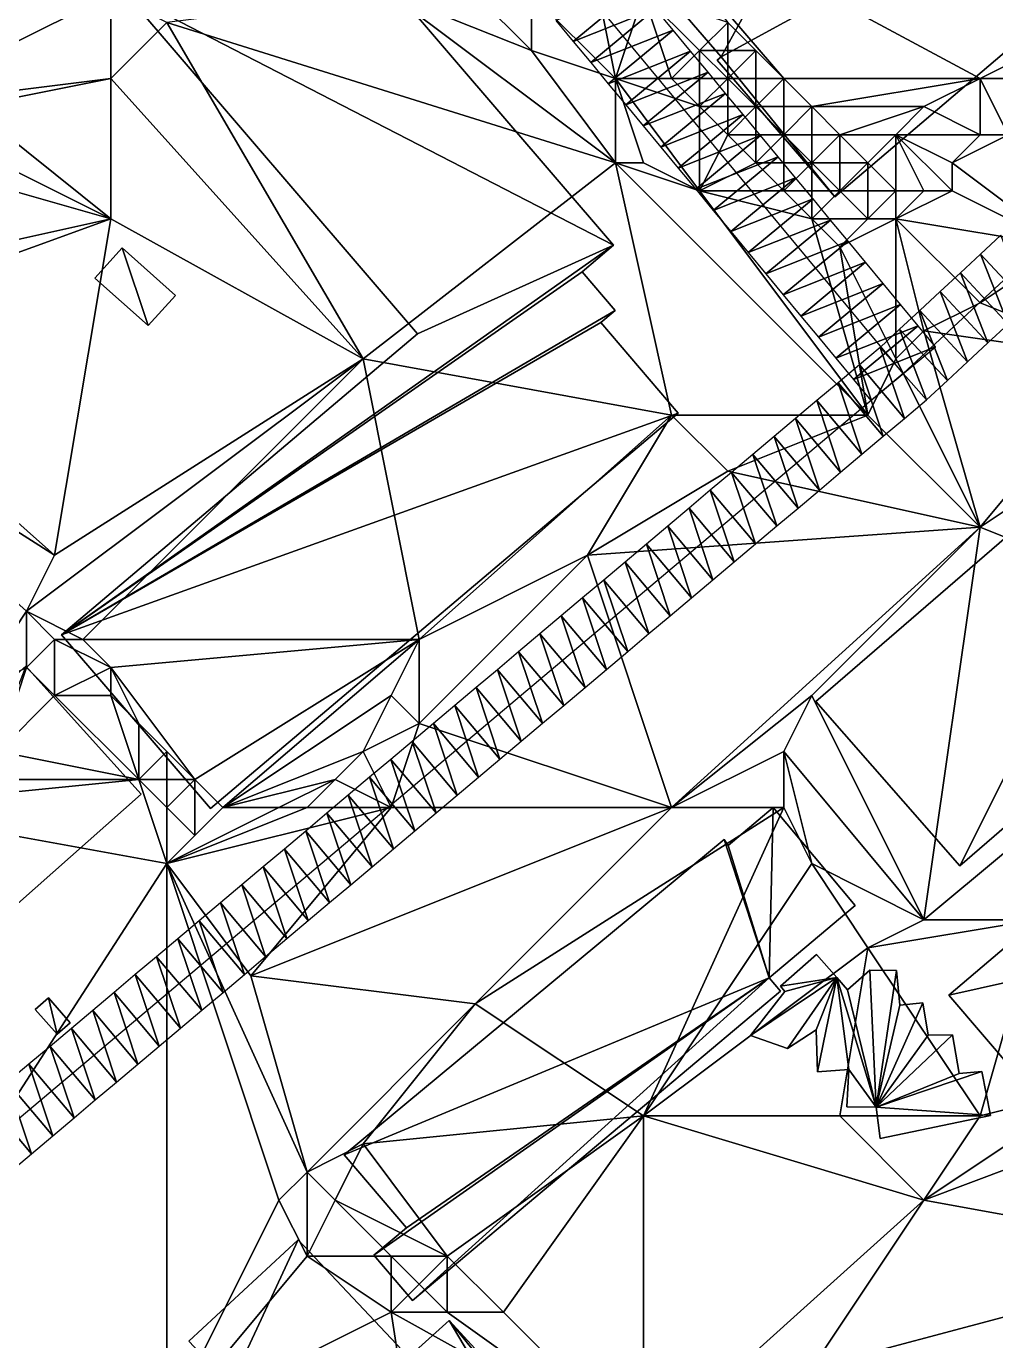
# Model space of a CAD drawing. Header units: metres. Extents: x -1103 to 901, y -902 to 905.
# Drawn here: x -444 to -374.9, y 412 to 505.7 of the extents above; entities that cross this region are included whole.
import ezdxf

# ---------------------------------------------------------------- set-up
doc = ezdxf.new("R2010")
doc.units = ezdxf.units.M
for name, color, linetype in [('OSM_BUILDING_FOOTPRINTS', 7, 'CONTINUOUS'), ('OSM_BUILDING_ROOFS', 1, 'CONTINUOUS'), ('OSM_BUILDING_WALLS', 8, 'CONTINUOUS'), ('OSM_ROAD_AXES', 2, 'CONTINUOUS'), ('OSM_ROAD_SURFACE', 9, 'CONTINUOUS'), ('OSM_TERRAIN', 3, 'CONTINUOUS')]:
    doc.layers.add(name, color=color, linetype=linetype)

msp = doc.modelspace()

# ---------------------------------------------------------------- linework, layer by layer
at = {"layer": 'OSM_BUILDING_FOOTPRINTS'}
for points in [[(-394.456, 503.559, 10.373), (-409.754, 521.275, 10.373), (-362.931, 561.154, 10.373), (-339.242, 533.695, 10.373), (-386.353, 493.572, 10.373), (-394.754, 503.315, 10.373), (-394.456, 503.559, 10.373)], [(-430.878, 449.944, 7.853), (-441.5, 462.33, 7.853), (-416.121, 483.796, 7.853), (-436.925, 508.081, 7.853), (-425.683, 517.581, 7.853), (-402.138, 490.111, 7.853), (-404.382, 488.209, 7.853), (-402.027, 485.466, 7.853), (-403.055, 484.592, 7.853), (-397.54, 478.145, 7.853), (-430.878, 449.944, 7.853)], [(-439.124, 487.755, 8.757), (-437.19, 489.923, 8.757), (-433.376, 486.539, 8.757), (-435.322, 484.382, 8.757), (-439.124, 487.755, 8.757)], [(-387.724, 457.575, 10.191), (-359.304, 482.116, 10.191), (-356.187, 478.555, 10.191), (-352.44, 481.784, 10.191), (-339.584, 467.098, 10.191), (-340.259, 466.523, 10.191), (-338.357, 464.344, 10.191), (-348.46, 455.618, 10.191), (-356.077, 464.311, 10.191), (-377.455, 445.842, 10.191), (-387.724, 457.575, 10.191)], [(-462.447, 444.857, 10.336), (-451.825, 454.268, 10.336), (-451.294, 453.671, 10.336), (-444.043, 460.096, 10.336), (-435.83, 450.962, 10.336), (-453.704, 435.114, 10.336), (-462.447, 444.857, 10.336)], [(-390.244, 436.895, 10.664), (-416.474, 414.832, 10.664), (-419.238, 418.072, 10.664), (-416.916, 420.019, 10.664), (-421.349, 425.228, 10.664), (-394.256, 447.711, 10.664), (-393.958, 447.291, 10.664), (-390.763, 450.011, 10.664), (-384.905, 443.011, 10.664), (-391.051, 437.846, 10.664), (-390.244, 436.895, 10.664)], [(-372.204, 441.717, 10.864), (-369.507, 438.565, 10.864), (-367.882, 439.937, 10.864), (-365.328, 436.951, 10.864), (-367.031, 435.513, 10.864), (-364.93, 433.047, 10.864), (-370.877, 428.026, 10.864), (-378.228, 436.619, 10.864), (-372.204, 441.717, 10.864)], [(-387.657, 439.516, 10.648), (-386.209, 437.879, 10.648), (-385.457, 437.006, 10.648), (-383.866, 438.399, 10.648), (-381.964, 438.366, 10.648), (-381.721, 435.911, 10.648), (-380.074, 436.066, 10.648), (-379.709, 433.754, 10.648), (-377.974, 433.777, 10.648), (-377.488, 431.034, 10.648), (-375.885, 431.167, 10.648), (-375.255, 428.026, 10.648), (-383.136, 426.4, 10.648), (-383.401, 428.623, 10.648), (-385.491, 428.656, 10.648), (-385.358, 431.31, 10.648), (-387.602, 431.144, 10.648), (-387.701, 434.153, 10.648), (-389.724, 432.814, 10.648), (-392.366, 433.732, 10.648), (-389.934, 436.873, 10.648), (-390.244, 437.26, 10.648), (-387.657, 439.516, 10.648)], [(-443.379, 435.601, 11.967), (-442.429, 436.419, 11.967), (-440.881, 434.65, 11.967), (-441.821, 433.831, 11.967), (-443.379, 435.601, 11.967)], [(-429.451, 408.772, 12.036), (-432.425, 411.924, 12.036), (-424.621, 419.167, 12.036), (-403.972, 397.226, 12.036), (-413.545, 388.324, 12.036), (-431.231, 407.113, 12.036), (-429.451, 408.772, 12.036)], [(-416.496, 411.028, 12.003), (-413.854, 413.417, 12.003), (-403.121, 401.683, 12.003), (-403.851, 401.031, 12.003), (-403.165, 400.279, 12.003), (-405.078, 398.542, 12.003), (-416.496, 411.028, 12.003)]]:
    msp.add_polyline3d(points, close=True, dxfattribs=at)
at = {"layer": 'OSM_BUILDING_ROOFS'}
for points in [[(-394.456, 503.559, 31.573), (-362.931, 561.154, 31.573), (-409.754, 521.275, 31.573)], [(-394.456, 503.559, 31.573), (-339.242, 533.695, 31.573), (-362.931, 561.154, 31.573)], [(-476.431, 492.156, 11.78), (-434.371, 517.625, 11.78), (-475.381, 560.667, 11.78)], [(-394.456, 503.559, 31.573), (-386.353, 493.572, 31.573), (-339.242, 533.695, 31.573)], [(-476.431, 492.156, 11.78), (-453.041, 500.075, 11.78), (-434.371, 517.625, 11.78)], [(-402.138, 490.111, 29.053), (-425.683, 517.581, 29.053), (-436.925, 508.081, 29.053)], [(-402.138, 490.111, 29.053), (-436.925, 508.081, 29.053), (-416.121, 483.796, 29.053)], [(-394.456, 503.559, 31.573), (-394.754, 503.315, 31.573), (-386.353, 493.572, 31.573)], [(-441.5, 462.33, 29.053), (-404.382, 488.209, 29.053), (-402.138, 490.111, 29.053)], [(-402.138, 490.111, 29.053), (-416.121, 483.796, 29.053), (-441.5, 462.33, 29.053)], [(-437.19, 489.923, 18.757), (-439.124, 487.755, 18.757), (-435.322, 484.382, 18.757)], [(-437.19, 489.923, 18.757), (-435.322, 484.382, 18.757), (-433.376, 486.539, 18.757)], [(-441.5, 462.33, 29.053), (-402.027, 485.466, 29.053), (-404.382, 488.209, 29.053)], [(-441.5, 462.33, 29.053), (-403.055, 484.592, 29.053), (-402.027, 485.466, 29.053)], [(-441.5, 462.33, 29.053), (-397.54, 478.145, 29.053), (-403.055, 484.592, 29.053)], [(-359.304, 482.116, 31.391), (-387.724, 457.575, 31.391), (-377.455, 445.842, 31.391)], [(-359.304, 482.116, 31.391), (-377.455, 445.842, 31.391), (-356.077, 464.311, 31.391)], [(-441.5, 462.33, 29.053), (-430.878, 449.944, 29.053), (-397.54, 478.145, 29.053)], [(-453.704, 435.114, 25.136), (-435.83, 450.962, 25.136), (-444.043, 460.096, 25.136)], [(-391.051, 437.846, 19.064), (-390.763, 450.011, 19.064), (-393.958, 447.291, 19.064)], [(-391.051, 437.846, 19.064), (-384.905, 443.011, 19.064), (-390.763, 450.011, 19.064)], [(-391.051, 437.846, 19.064), (-394.256, 447.711, 19.064), (-421.349, 425.228, 19.064)], [(-391.051, 437.846, 19.064), (-393.958, 447.291, 19.064), (-394.256, 447.711, 19.064)], [(-369.507, 438.565, 19.264), (-372.204, 441.717, 19.264), (-378.228, 436.619, 19.264)], [(-386.209, 437.879, 19.048), (-387.657, 439.516, 19.048), (-390.244, 437.26, 19.048)], [(-383.401, 428.623, 19.048), (-383.866, 438.399, 19.048), (-385.457, 437.006, 19.048)], [(-383.401, 428.623, 19.048), (-381.964, 438.366, 19.048), (-383.866, 438.399, 19.048)], [(-383.401, 428.623, 19.048), (-381.721, 435.911, 19.048), (-381.964, 438.366, 19.048)], [(-369.507, 438.565, 19.264), (-378.228, 436.619, 19.264), (-370.877, 428.026, 19.264)], [(-391.051, 437.846, 19.064), (-421.349, 425.228, 19.064), (-416.916, 420.019, 19.064)], [(-391.051, 437.846, 19.064), (-416.916, 420.019, 19.064), (-419.238, 418.072, 19.064)], [(-391.051, 437.846, 19.064), (-419.238, 418.072, 19.064), (-416.474, 414.832, 19.064)], [(-416.474, 414.832, 19.064), (-390.244, 436.895, 19.064), (-391.051, 437.846, 19.064)], [(-386.209, 437.879, 19.048), (-389.934, 436.873, 19.048), (-392.366, 433.732, 19.048)], [(-386.209, 437.879, 19.048), (-392.366, 433.732, 19.048), (-389.724, 432.814, 19.048)], [(-386.209, 437.879, 19.048), (-390.244, 437.26, 19.048), (-389.934, 436.873, 19.048)], [(-386.209, 437.879, 19.048), (-389.724, 432.814, 19.048), (-387.701, 434.153, 19.048)], [(-386.209, 437.879, 19.048), (-387.701, 434.153, 19.048), (-387.602, 431.144, 19.048)], [(-386.209, 437.879, 19.048), (-387.602, 431.144, 19.048), (-385.358, 431.31, 19.048)], [(-383.401, 428.623, 19.048), (-385.457, 437.006, 19.048), (-386.209, 437.879, 19.048)], [(-383.401, 428.623, 19.048), (-386.209, 437.879, 19.048), (-385.358, 431.31, 19.048)], [(-442.429, 436.419, 21.967), (-443.379, 435.601, 21.967), (-441.821, 433.831, 21.967)], [(-442.429, 436.419, 21.967), (-441.821, 433.831, 21.967), (-440.881, 434.65, 21.967)], [(-383.401, 428.623, 19.048), (-379.709, 433.754, 19.048), (-380.074, 436.066, 19.048)], [(-383.401, 428.623, 19.048), (-380.074, 436.066, 19.048), (-381.721, 435.911, 19.048)], [(-383.401, 428.623, 19.048), (-377.488, 431.034, 19.048), (-377.974, 433.777, 19.048)], [(-383.401, 428.623, 19.048), (-377.974, 433.777, 19.048), (-379.709, 433.754, 19.048)], [(-385.358, 431.31, 19.048), (-385.491, 428.656, 19.048), (-383.401, 428.623, 19.048)], [(-383.401, 428.623, 19.048), (-375.255, 428.026, 19.048), (-375.885, 431.167, 19.048)], [(-383.401, 428.623, 19.048), (-375.885, 431.167, 19.048), (-377.488, 431.034, 19.048)], [(-383.401, 428.623, 19.048), (-383.136, 426.4, 19.048), (-375.255, 428.026, 19.048)], [(-429.451, 408.772, 20.436), (-424.621, 419.167, 20.436), (-432.425, 411.924, 20.436)], [(-429.451, 408.772, 20.436), (-403.972, 397.226, 20.436), (-424.621, 419.167, 20.436)], [(-413.854, 413.417, 20.403), (-416.496, 411.028, 20.403), (-405.078, 398.542, 20.403)], [(-403.851, 401.031, 20.403), (-403.121, 401.683, 20.403), (-413.854, 413.417, 20.403)], [(-403.851, 401.031, 20.403), (-413.854, 413.417, 20.403), (-405.078, 398.542, 20.403)]]:
    msp.add_3dface(points, dxfattribs=at)
at = {"layer": 'OSM_BUILDING_WALLS'}
for points in [[(-386.353, 493.572, 10.373), (-339.242, 533.695, 10.373), (-339.242, 533.695, 31.573)], [(-386.353, 493.572, 10.373), (-339.242, 533.695, 31.573), (-386.353, 493.572, 31.573)], [(-409.754, 521.275, 10.373), (-394.456, 503.559, 10.373), (-394.456, 503.559, 31.573)], [(-409.754, 521.275, 10.373), (-394.456, 503.559, 31.573), (-409.754, 521.275, 31.573)], [(-453.041, 500.075, 6.58), (-434.371, 517.625, 6.58), (-434.371, 517.625, 11.78)], [(-453.041, 500.075, 6.58), (-434.371, 517.625, 11.78), (-453.041, 500.075, 11.78)], [(-402.138, 490.111, 7.853), (-425.683, 517.581, 7.853), (-425.683, 517.581, 29.053)], [(-402.138, 490.111, 7.853), (-425.683, 517.581, 29.053), (-402.138, 490.111, 29.053)], [(-436.925, 508.081, 7.853), (-416.121, 483.796, 7.853), (-416.121, 483.796, 29.053)], [(-436.925, 508.081, 7.853), (-416.121, 483.796, 29.053), (-436.925, 508.081, 29.053)], [(-394.456, 503.559, 10.373), (-394.754, 503.315, 10.373), (-394.754, 503.315, 31.573)], [(-394.456, 503.559, 10.373), (-394.754, 503.315, 31.573), (-394.456, 503.559, 31.573)], [(-394.754, 503.315, 10.373), (-386.353, 493.572, 10.373), (-386.353, 493.572, 31.573)], [(-394.754, 503.315, 10.373), (-386.353, 493.572, 31.573), (-394.754, 503.315, 31.573)], [(-437.19, 489.923, 8.757), (-439.124, 487.755, 8.757), (-439.124, 487.755, 18.757)], [(-437.19, 489.923, 8.757), (-439.124, 487.755, 18.757), (-437.19, 489.923, 18.757)], [(-433.376, 486.539, 8.757), (-437.19, 489.923, 8.757), (-437.19, 489.923, 18.757)], [(-433.376, 486.539, 8.757), (-437.19, 489.923, 18.757), (-433.376, 486.539, 18.757)], [(-404.382, 488.209, 7.853), (-402.138, 490.111, 7.853), (-402.138, 490.111, 29.053)], [(-404.382, 488.209, 7.853), (-402.138, 490.111, 29.053), (-404.382, 488.209, 29.053)], [(-439.124, 487.755, 8.757), (-435.322, 484.382, 8.757), (-435.322, 484.382, 18.757)], [(-439.124, 487.755, 8.757), (-435.322, 484.382, 18.757), (-439.124, 487.755, 18.757)], [(-402.027, 485.466, 7.853), (-404.382, 488.209, 7.853), (-404.382, 488.209, 29.053)], [(-402.027, 485.466, 7.853), (-404.382, 488.209, 29.053), (-402.027, 485.466, 29.053)], [(-435.322, 484.382, 8.757), (-433.376, 486.539, 8.757), (-433.376, 486.539, 18.757)], [(-435.322, 484.382, 8.757), (-433.376, 486.539, 18.757), (-435.322, 484.382, 18.757)], [(-403.055, 484.592, 7.853), (-402.027, 485.466, 7.853), (-402.027, 485.466, 29.053)], [(-403.055, 484.592, 7.853), (-402.027, 485.466, 29.053), (-403.055, 484.592, 29.053)], [(-397.54, 478.145, 7.853), (-403.055, 484.592, 7.853), (-403.055, 484.592, 29.053)], [(-397.54, 478.145, 7.853), (-403.055, 484.592, 29.053), (-397.54, 478.145, 29.053)], [(-416.121, 483.796, 7.853), (-441.5, 462.33, 7.853), (-441.5, 462.33, 29.053)], [(-416.121, 483.796, 7.853), (-441.5, 462.33, 29.053), (-416.121, 483.796, 29.053)], [(-359.304, 482.116, 10.191), (-387.724, 457.575, 10.191), (-387.724, 457.575, 31.391)], [(-359.304, 482.116, 10.191), (-387.724, 457.575, 31.391), (-359.304, 482.116, 31.391)], [(-430.878, 449.944, 7.853), (-397.54, 478.145, 7.853), (-397.54, 478.145, 29.053)], [(-430.878, 449.944, 7.853), (-397.54, 478.145, 29.053), (-430.878, 449.944, 29.053)], [(-377.455, 445.842, 10.191), (-356.077, 464.311, 10.191), (-356.077, 464.311, 31.391)], [(-377.455, 445.842, 10.191), (-356.077, 464.311, 31.391), (-377.455, 445.842, 31.391)], [(-441.5, 462.33, 7.853), (-430.878, 449.944, 7.853), (-430.878, 449.944, 29.053)], [(-441.5, 462.33, 7.853), (-430.878, 449.944, 29.053), (-441.5, 462.33, 29.053)], [(-435.83, 450.962, 10.336), (-444.043, 460.096, 10.336), (-444.043, 460.096, 25.136)], [(-435.83, 450.962, 10.336), (-444.043, 460.096, 25.136), (-435.83, 450.962, 25.136)], [(-387.724, 457.575, 10.191), (-377.455, 445.842, 10.191), (-377.455, 445.842, 31.391)], [(-387.724, 457.575, 10.191), (-377.455, 445.842, 31.391), (-387.724, 457.575, 31.391)], [(-453.704, 435.114, 10.336), (-435.83, 450.962, 10.336), (-435.83, 450.962, 25.136)], [(-453.704, 435.114, 10.336), (-435.83, 450.962, 25.136), (-453.704, 435.114, 25.136)], [(-390.763, 450.011, 10.664), (-393.958, 447.291, 10.664), (-393.958, 447.291, 19.064)], [(-390.763, 450.011, 10.664), (-393.958, 447.291, 19.064), (-390.763, 450.011, 19.064)], [(-384.905, 443.011, 10.664), (-390.763, 450.011, 10.664), (-390.763, 450.011, 19.064)], [(-384.905, 443.011, 10.664), (-390.763, 450.011, 19.064), (-384.905, 443.011, 19.064)], [(-394.256, 447.711, 10.664), (-421.349, 425.228, 10.664), (-421.349, 425.228, 19.064)], [(-394.256, 447.711, 10.664), (-421.349, 425.228, 19.064), (-394.256, 447.711, 19.064)], [(-393.958, 447.291, 10.664), (-394.256, 447.711, 10.664), (-394.256, 447.711, 19.064)], [(-393.958, 447.291, 10.664), (-394.256, 447.711, 19.064), (-393.958, 447.291, 19.064)], [(-391.051, 437.846, 10.664), (-384.905, 443.011, 10.664), (-384.905, 443.011, 19.064)], [(-391.051, 437.846, 10.664), (-384.905, 443.011, 19.064), (-391.051, 437.846, 19.064)], [(-372.204, 441.717, 10.864), (-378.228, 436.619, 10.864), (-378.228, 436.619, 19.264)], [(-372.204, 441.717, 10.864), (-378.228, 436.619, 19.264), (-372.204, 441.717, 19.264)], [(-387.657, 439.516, 10.648), (-390.244, 437.26, 10.648), (-390.244, 437.26, 19.048)], [(-387.657, 439.516, 10.648), (-390.244, 437.26, 19.048), (-387.657, 439.516, 19.048)], [(-386.209, 437.879, 10.648), (-387.657, 439.516, 10.648), (-387.657, 439.516, 19.048)], [(-386.209, 437.879, 10.648), (-387.657, 439.516, 19.048), (-386.209, 437.879, 19.048)], [(-383.866, 438.399, 10.648), (-385.457, 437.006, 10.648), (-385.457, 437.006, 19.048)], [(-383.866, 438.399, 10.648), (-385.457, 437.006, 19.048), (-383.866, 438.399, 19.048)], [(-381.964, 438.366, 10.648), (-383.866, 438.399, 10.648), (-383.866, 438.399, 19.048)], [(-381.964, 438.366, 10.648), (-383.866, 438.399, 19.048), (-381.964, 438.366, 19.048)], [(-381.721, 435.911, 10.648), (-381.964, 438.366, 10.648), (-381.964, 438.366, 19.048)], [(-381.721, 435.911, 10.648), (-381.964, 438.366, 19.048), (-381.721, 435.911, 19.048)], [(-390.244, 436.895, 10.664), (-391.051, 437.846, 10.664), (-391.051, 437.846, 19.064)], [(-390.244, 436.895, 10.664), (-391.051, 437.846, 19.064), (-390.244, 436.895, 19.064)], [(-390.244, 437.26, 10.648), (-389.934, 436.873, 10.648), (-389.934, 436.873, 19.048)], [(-390.244, 437.26, 10.648), (-389.934, 436.873, 19.048), (-390.244, 437.26, 19.048)], [(-385.457, 437.006, 10.648), (-386.209, 437.879, 10.648), (-386.209, 437.879, 19.048)], [(-385.457, 437.006, 10.648), (-386.209, 437.879, 19.048), (-385.457, 437.006, 19.048)], [(-442.429, 436.419, 11.967), (-443.379, 435.601, 11.967), (-443.379, 435.601, 21.967)], [(-442.429, 436.419, 11.967), (-443.379, 435.601, 21.967), (-442.429, 436.419, 21.967)], [(-440.881, 434.65, 11.967), (-442.429, 436.419, 11.967), (-442.429, 436.419, 21.967)], [(-440.881, 434.65, 11.967), (-442.429, 436.419, 21.967), (-440.881, 434.65, 21.967)], [(-416.474, 414.832, 10.664), (-390.244, 436.895, 10.664), (-390.244, 436.895, 19.064)], [(-416.474, 414.832, 10.664), (-390.244, 436.895, 19.064), (-416.474, 414.832, 19.064)], [(-389.934, 436.873, 10.648), (-392.366, 433.732, 10.648), (-392.366, 433.732, 19.048)], [(-389.934, 436.873, 10.648), (-392.366, 433.732, 19.048), (-389.934, 436.873, 19.048)], [(-380.074, 436.066, 10.648), (-381.721, 435.911, 10.648), (-381.721, 435.911, 19.048)], [(-380.074, 436.066, 10.648), (-381.721, 435.911, 19.048), (-380.074, 436.066, 19.048)], [(-379.709, 433.754, 10.648), (-380.074, 436.066, 10.648), (-380.074, 436.066, 19.048)], [(-379.709, 433.754, 10.648), (-380.074, 436.066, 19.048), (-379.709, 433.754, 19.048)], [(-378.228, 436.619, 10.864), (-370.877, 428.026, 10.864), (-370.877, 428.026, 19.264)], [(-378.228, 436.619, 10.864), (-370.877, 428.026, 19.264), (-378.228, 436.619, 19.264)], [(-443.379, 435.601, 11.967), (-441.821, 433.831, 11.967), (-441.821, 433.831, 21.967)], [(-443.379, 435.601, 11.967), (-441.821, 433.831, 21.967), (-443.379, 435.601, 21.967)], [(-441.821, 433.831, 11.967), (-440.881, 434.65, 11.967), (-440.881, 434.65, 21.967)], [(-441.821, 433.831, 11.967), (-440.881, 434.65, 21.967), (-441.821, 433.831, 21.967)], [(-389.724, 432.814, 10.648), (-387.701, 434.153, 10.648), (-387.701, 434.153, 19.048)], [(-389.724, 432.814, 10.648), (-387.701, 434.153, 19.048), (-389.724, 432.814, 19.048)], [(-387.701, 434.153, 10.648), (-387.602, 431.144, 10.648), (-387.602, 431.144, 19.048)], [(-387.701, 434.153, 10.648), (-387.602, 431.144, 19.048), (-387.701, 434.153, 19.048)], [(-392.366, 433.732, 10.648), (-389.724, 432.814, 10.648), (-389.724, 432.814, 19.048)], [(-392.366, 433.732, 10.648), (-389.724, 432.814, 19.048), (-392.366, 433.732, 19.048)], [(-377.974, 433.777, 10.648), (-379.709, 433.754, 10.648), (-379.709, 433.754, 19.048)], [(-377.974, 433.777, 10.648), (-379.709, 433.754, 19.048), (-377.974, 433.777, 19.048)], [(-377.488, 431.034, 10.648), (-377.974, 433.777, 10.648), (-377.974, 433.777, 19.048)], [(-377.488, 431.034, 10.648), (-377.974, 433.777, 19.048), (-377.488, 431.034, 19.048)], [(-387.602, 431.144, 10.648), (-385.358, 431.31, 10.648), (-385.358, 431.31, 19.048)], [(-387.602, 431.144, 10.648), (-385.358, 431.31, 19.048), (-387.602, 431.144, 19.048)], [(-385.358, 431.31, 10.648), (-385.491, 428.656, 10.648), (-385.491, 428.656, 19.048)], [(-385.358, 431.31, 10.648), (-385.491, 428.656, 19.048), (-385.358, 431.31, 19.048)], [(-375.885, 431.167, 10.648), (-377.488, 431.034, 10.648), (-377.488, 431.034, 19.048)], [(-375.885, 431.167, 10.648), (-377.488, 431.034, 19.048), (-375.885, 431.167, 19.048)], [(-375.255, 428.026, 10.648), (-375.885, 431.167, 10.648), (-375.885, 431.167, 19.048)], [(-375.255, 428.026, 10.648), (-375.885, 431.167, 19.048), (-375.255, 428.026, 19.048)], [(-385.491, 428.656, 10.648), (-383.401, 428.623, 10.648), (-383.401, 428.623, 19.048)], [(-385.491, 428.656, 10.648), (-383.401, 428.623, 19.048), (-385.491, 428.656, 19.048)], [(-383.401, 428.623, 10.648), (-383.136, 426.4, 10.648), (-383.136, 426.4, 19.048)], [(-383.401, 428.623, 10.648), (-383.136, 426.4, 19.048), (-383.401, 428.623, 19.048)], [(-383.136, 426.4, 10.648), (-375.255, 428.026, 10.648), (-375.255, 428.026, 19.048)], [(-383.136, 426.4, 10.648), (-375.255, 428.026, 19.048), (-383.136, 426.4, 19.048)], [(-421.349, 425.228, 10.664), (-416.916, 420.019, 10.664), (-416.916, 420.019, 19.064)], [(-421.349, 425.228, 10.664), (-416.916, 420.019, 19.064), (-421.349, 425.228, 19.064)], [(-424.621, 419.167, 12.036), (-432.425, 411.924, 12.036), (-432.425, 411.924, 20.436)], [(-424.621, 419.167, 12.036), (-432.425, 411.924, 20.436), (-424.621, 419.167, 20.436)], [(-403.972, 397.226, 12.036), (-424.621, 419.167, 12.036), (-424.621, 419.167, 20.436)], [(-403.972, 397.226, 12.036), (-424.621, 419.167, 20.436), (-403.972, 397.226, 20.436)], [(-416.916, 420.019, 10.664), (-419.238, 418.072, 10.664), (-419.238, 418.072, 19.064)], [(-416.916, 420.019, 10.664), (-419.238, 418.072, 19.064), (-416.916, 420.019, 19.064)], [(-419.238, 418.072, 10.664), (-416.474, 414.832, 10.664), (-416.474, 414.832, 19.064)], [(-419.238, 418.072, 10.664), (-416.474, 414.832, 19.064), (-419.238, 418.072, 19.064)], [(-413.854, 413.417, 12.003), (-416.496, 411.028, 12.003), (-416.496, 411.028, 20.403)], [(-413.854, 413.417, 12.003), (-416.496, 411.028, 20.403), (-413.854, 413.417, 20.403)], [(-403.121, 401.683, 12.003), (-413.854, 413.417, 12.003), (-413.854, 413.417, 20.403)], [(-403.121, 401.683, 12.003), (-413.854, 413.417, 20.403), (-403.121, 401.683, 20.403)]]:
    msp.add_3dface(points, dxfattribs=at)
at = {"layer": 'OSM_ROAD_AXES'}
for points in [[(122.704, 900, 14.924), (119.46, 899.394, 14.933), (106.482, 892.704, 14.527), (74.459, 865.687, 12.272), (60.41, 853.832, 10.881), (51.611, 846.411, 10.251), (47.432, 842.883, 10.112), (37.119, 834.18, 9.665), (-27.977, 779.25, 22.168), (-47.145, 763.081, 20.766), (-119.813, 701.759, 11.666), (-283.232, 563.809, 11.554), (-361.261, 499.721, 16.837), (-381.478, 480.954, 12.537), (-457.418, 416.977, 14.011)], [(-381.478, 480.954, 12.537), (-418.94, 526.152, 9.989), (-463.189, 579.18, 9.039), (-468.815, 586.246, 9.387), (-472.099, 590.161, 9.604), (-476.498, 595.425, 9.925), (-515.098, 641.519, 12.272)]]:
    msp.add_polyline3d(points, dxfattribs=at)
at = {"layer": 'OSM_ROAD_SURFACE'}
for points in [[(-400.397, 508.481, 11.395), (-406.265, 506.158, 11.272), (-405.016, 504.652, 11.27)], [(-399.148, 506.974, 11.492), (-400.397, 508.481, 11.395), (-405.016, 504.652, 11.27)], [(-399.148, 506.974, 11.492), (-405.016, 504.652, 11.27), (-403.768, 503.145, 11.268)], [(-397.899, 505.468, 11.768), (-399.148, 506.974, 11.492), (-403.768, 503.145, 11.268)], [(-397.899, 505.468, 11.768), (-403.768, 503.145, 11.268), (-402.519, 501.639, 11.298)], [(-396.651, 503.961, 12.043), (-397.899, 505.468, 11.768), (-402.519, 501.639, 11.298)], [(-396.651, 503.961, 12.043), (-402.519, 501.639, 11.298), (-401.27, 500.132, 11.396)], [(-395.402, 502.454, 12.108), (-396.651, 503.961, 12.043), (-401.27, 500.132, 11.396)], [(-395.402, 502.454, 12.108), (-401.27, 500.132, 11.396), (-400.022, 498.626, 11.527)], [(-394.153, 500.948, 12.325), (-395.402, 502.454, 12.108), (-400.022, 498.626, 11.527)], [(-394.153, 500.948, 12.325), (-400.022, 498.626, 11.527), (-398.773, 497.119, 11.658)], [(-392.905, 499.441, 12.769), (-394.153, 500.948, 12.325), (-398.773, 497.119, 11.658)], [(-392.905, 499.441, 12.769), (-398.773, 497.119, 11.658), (-397.524, 495.612, 11.789)], [(-391.656, 497.935, 12.311), (-392.905, 499.441, 12.769), (-397.524, 495.612, 11.789)], [(-391.656, 497.935, 12.311), (-397.524, 495.612, 11.789), (-396.275, 494.106, 11.922)], [(-390.407, 496.428, 12.501), (-391.656, 497.935, 12.311), (-396.275, 494.106, 11.922)], [(-390.407, 496.428, 12.501), (-396.275, 494.106, 11.922), (-395.027, 492.599, 12.005)], [(-389.158, 494.921, 13.138), (-390.407, 496.428, 12.501), (-395.027, 492.599, 12.005)], [(-389.158, 494.921, 13.138), (-395.027, 492.599, 12.005), (-393.778, 491.093, 12.081)], [(-387.91, 493.415, 12.56), (-389.158, 494.921, 13.138), (-393.778, 491.093, 12.081)], [(-387.91, 493.415, 12.56), (-393.778, 491.093, 12.081), (-392.529, 489.586, 12.143)], [(-386.661, 491.908, 12.701), (-387.91, 493.415, 12.56), (-392.529, 489.586, 12.143)], [(-386.661, 491.908, 12.701), (-392.529, 489.586, 12.143), (-391.28, 488.079, 12.205)], [(-385.412, 490.402, 12.581), (-386.661, 491.908, 12.701), (-391.28, 488.079, 12.205)], [(-374.515, 490.83, 14.131), (-375.959, 489.489, 13.898), (-372.557, 485.825, 13.924)], [(-385.412, 490.402, 12.581), (-391.28, 488.079, 12.205), (-390.032, 486.573, 12.267)], [(-384.163, 488.895, 12.629), (-385.412, 490.402, 12.581), (-390.032, 486.573, 12.267)], [(-375.959, 489.489, 13.898), (-377.403, 488.149, 13.666), (-374.001, 484.484, 13.609)], [(-375.959, 489.489, 13.898), (-374.001, 484.484, 13.609), (-372.557, 485.825, 13.924)], [(-384.163, 488.895, 12.629), (-390.032, 486.573, 12.267), (-388.783, 485.066, 12.33)], [(-382.915, 487.388, 12.757), (-384.163, 488.895, 12.629), (-388.783, 485.066, 12.33)], [(-377.403, 488.149, 13.666), (-378.847, 486.808, 13.404), (-375.445, 483.144, 13.265)], [(-377.403, 488.149, 13.666), (-375.445, 483.144, 13.265), (-374.001, 484.484, 13.609)], [(-382.915, 487.388, 12.757), (-388.783, 485.066, 12.33), (-387.534, 483.56, 12.392)], [(-381.666, 485.882, 12.892), (-382.915, 487.388, 12.757), (-387.534, 483.56, 12.392)], [(-378.847, 486.808, 13.404), (-380.291, 485.467, 13.131), (-376.889, 481.803, 13.106)], [(-378.847, 486.808, 13.404), (-376.889, 481.803, 13.106), (-375.445, 483.144, 13.265)], [(-381.666, 485.882, 12.892), (-387.534, 483.56, 12.392), (-386.286, 482.053, 12.454)], [(-380.417, 484.375, 13.048), (-381.666, 485.882, 12.892), (-386.286, 482.053, 12.454)], [(-380.291, 485.467, 13.131), (-381.735, 484.127, 12.78), (-378.333, 480.462, 12.948)], [(-380.291, 485.467, 13.131), (-378.333, 480.462, 12.948), (-376.889, 481.803, 13.106)], [(-380.417, 484.375, 13.048), (-386.286, 482.053, 12.454), (-385.037, 480.546, 12.516)], [(-379.169, 482.869, 13.071), (-380.417, 484.375, 13.048), (-385.037, 480.546, 12.516)], [(-381.735, 484.127, 12.78), (-383.134, 482.827, 12.559), (-379.822, 479.081, 12.656)], [(-381.735, 484.127, 12.78), (-379.822, 479.081, 12.656), (-378.333, 480.462, 12.948)], [(-379.169, 482.869, 13.071), (-385.037, 480.546, 12.516), (-383.788, 479.04, 12.575)], [(-383.134, 482.827, 12.559), (-384.608, 481.587, 12.519), (-381.386, 477.763, 12.539)], [(-383.134, 482.827, 12.559), (-381.386, 477.763, 12.539), (-379.822, 479.081, 12.656)], [(-384.608, 481.587, 12.519), (-386.127, 480.307, 12.406), (-382.905, 476.483, 12.52)], [(-384.608, 481.587, 12.519), (-382.905, 476.483, 12.52), (-381.386, 477.763, 12.539)], [(-386.127, 480.307, 12.406), (-387.645, 479.028, 12.213), (-384.424, 475.204, 12.38)], [(-386.127, 480.307, 12.406), (-384.424, 475.204, 12.38), (-382.905, 476.483, 12.52)], [(-387.645, 479.028, 12.213), (-389.164, 477.748, 12.069), (-385.943, 473.924, 12.241)], [(-387.645, 479.028, 12.213), (-385.943, 473.924, 12.241), (-384.424, 475.204, 12.38)], [(-389.164, 477.748, 12.069), (-390.683, 476.468, 12.041), (-387.462, 472.645, 12.101)], [(-389.164, 477.748, 12.069), (-387.462, 472.645, 12.101), (-385.943, 473.924, 12.241)], [(-390.683, 476.468, 12.041), (-392.202, 475.189, 12.013), (-388.98, 471.365, 12.085)], [(-390.683, 476.468, 12.041), (-388.98, 471.365, 12.085), (-387.462, 472.645, 12.101)], [(-392.202, 475.189, 12.013), (-393.721, 473.909, 11.954), (-390.499, 470.086, 12.077)], [(-392.202, 475.189, 12.013), (-390.499, 470.086, 12.077), (-388.98, 471.365, 12.085)], [(-393.721, 473.909, 11.954), (-395.239, 472.63, 11.946), (-392.018, 468.806, 12.069)], [(-393.721, 473.909, 11.954), (-392.018, 468.806, 12.069), (-390.499, 470.086, 12.077)], [(-395.239, 472.63, 11.946), (-396.758, 471.35, 11.938), (-393.537, 467.526, 12.05)], [(-395.239, 472.63, 11.946), (-393.537, 467.526, 12.05), (-392.018, 468.806, 12.069)], [(-396.758, 471.35, 11.938), (-398.277, 470.071, 11.93), (-395.055, 466.247, 12.03)], [(-396.758, 471.35, 11.938), (-395.055, 466.247, 12.03), (-393.537, 467.526, 12.05)], [(-398.277, 470.071, 11.93), (-399.796, 468.791, 11.922), (-396.574, 464.967, 12.011)], [(-398.277, 470.071, 11.93), (-396.574, 464.967, 12.011), (-395.055, 466.247, 12.03)], [(-399.796, 468.791, 11.922), (-401.315, 467.512, 11.908), (-398.093, 463.688, 11.992)], [(-399.796, 468.791, 11.922), (-398.093, 463.688, 11.992), (-396.574, 464.967, 12.011)], [(-401.315, 467.512, 11.908), (-402.833, 466.232, 11.888), (-399.612, 462.408, 11.973)], [(-401.315, 467.512, 11.908), (-399.612, 462.408, 11.973), (-398.093, 463.688, 11.992)], [(-402.833, 466.232, 11.888), (-404.352, 464.953, 11.939), (-401.131, 461.129, 11.953)], [(-402.833, 466.232, 11.888), (-401.131, 461.129, 11.953), (-399.612, 462.408, 11.973)], [(-404.352, 464.953, 11.939), (-405.871, 463.673, 12.018), (-402.649, 459.849, 12.004)], [(-404.352, 464.953, 11.939), (-402.649, 459.849, 12.004), (-401.131, 461.129, 11.953)], [(-405.871, 463.673, 12.018), (-407.39, 462.394, 12.098), (-404.168, 458.57, 12.083)], [(-405.871, 463.673, 12.018), (-404.168, 458.57, 12.083), (-402.649, 459.849, 12.004)], [(-407.39, 462.394, 12.098), (-408.908, 461.114, 12.178), (-405.687, 457.29, 12.163)], [(-407.39, 462.394, 12.098), (-405.687, 457.29, 12.163), (-404.168, 458.57, 12.083)], [(-408.908, 461.114, 12.178), (-410.427, 459.834, 12.257), (-407.206, 456.011, 12.243)], [(-408.908, 461.114, 12.178), (-407.206, 456.011, 12.243), (-405.687, 457.29, 12.163)], [(-410.427, 459.834, 12.257), (-411.946, 458.555, 12.337), (-408.724, 454.731, 12.322)], [(-410.427, 459.834, 12.257), (-408.724, 454.731, 12.322), (-407.206, 456.011, 12.243)], [(-411.946, 458.555, 12.337), (-413.465, 457.275, 12.417), (-410.243, 453.452, 12.4)], [(-411.946, 458.555, 12.337), (-410.243, 453.452, 12.4), (-408.724, 454.731, 12.322)], [(-413.465, 457.275, 12.417), (-414.984, 455.996, 12.497), (-411.762, 452.172, 12.475)], [(-413.465, 457.275, 12.417), (-411.762, 452.172, 12.475), (-410.243, 453.452, 12.4)], [(-414.984, 455.996, 12.497), (-416.502, 454.716, 12.573), (-413.281, 450.892, 12.55)], [(-414.984, 455.996, 12.497), (-413.281, 450.892, 12.55), (-411.762, 452.172, 12.475)], [(-416.502, 454.716, 12.573), (-418.021, 453.437, 12.652), (-414.8, 449.613, 12.638)], [(-416.502, 454.716, 12.573), (-414.8, 449.613, 12.638), (-413.281, 450.892, 12.55)], [(-418.021, 453.437, 12.652), (-419.54, 452.157, 12.746), (-416.318, 448.333, 12.755)], [(-418.021, 453.437, 12.652), (-416.318, 448.333, 12.755), (-414.8, 449.613, 12.638)], [(-419.54, 452.157, 12.746), (-421.059, 450.878, 12.892), (-417.837, 447.054, 12.873)], [(-419.54, 452.157, 12.746), (-417.837, 447.054, 12.873), (-416.318, 448.333, 12.755)], [(-421.059, 450.878, 12.892), (-422.577, 449.598, 13.022), (-419.356, 445.774, 12.99)], [(-421.059, 450.878, 12.892), (-419.356, 445.774, 12.99), (-417.837, 447.054, 12.873)], [(-422.577, 449.598, 13.022), (-424.096, 448.319, 13.129), (-420.875, 444.495, 13.108)], [(-422.577, 449.598, 13.022), (-420.875, 444.495, 13.108), (-419.356, 445.774, 12.99)], [(-424.096, 448.319, 13.129), (-425.615, 447.039, 13.259), (-422.394, 443.215, 13.225)], [(-424.096, 448.319, 13.129), (-422.394, 443.215, 13.225), (-420.875, 444.495, 13.108)], [(-425.615, 447.039, 13.259), (-427.134, 445.76, 13.389), (-423.912, 441.936, 13.342)], [(-425.615, 447.039, 13.259), (-423.912, 441.936, 13.342), (-422.394, 443.215, 13.225)], [(-427.134, 445.76, 13.389), (-428.653, 444.48, 13.518), (-425.431, 440.656, 13.46)], [(-427.134, 445.76, 13.389), (-425.431, 440.656, 13.46), (-423.912, 441.936, 13.342)], [(-428.653, 444.48, 13.518), (-430.171, 443.2, 13.648), (-426.95, 439.377, 13.58)], [(-428.653, 444.48, 13.518), (-426.95, 439.377, 13.58), (-425.431, 440.656, 13.46)], [(-430.171, 443.2, 13.648), (-431.69, 441.921, 13.711), (-428.469, 438.097, 13.674)], [(-430.171, 443.2, 13.648), (-428.469, 438.097, 13.674), (-426.95, 439.377, 13.58)], [(-431.69, 441.921, 13.711), (-433.209, 440.641, 13.808), (-429.987, 436.818, 13.615)], [(-431.69, 441.921, 13.711), (-429.987, 436.818, 13.615), (-428.469, 438.097, 13.674)], [(-433.209, 440.641, 13.808), (-434.728, 439.362, 13.845), (-431.506, 435.538, 13.802)], [(-433.209, 440.641, 13.808), (-431.506, 435.538, 13.802), (-429.987, 436.818, 13.615)], [(-434.728, 439.362, 13.845), (-436.247, 438.082, 13.856), (-433.025, 434.258, 13.862)], [(-434.728, 439.362, 13.845), (-433.025, 434.258, 13.862), (-431.506, 435.538, 13.802)], [(-436.247, 438.082, 13.856), (-437.765, 436.803, 13.867), (-434.544, 432.979, 13.905)], [(-436.247, 438.082, 13.856), (-434.544, 432.979, 13.905), (-433.025, 434.258, 13.862)], [(-437.765, 436.803, 13.867), (-439.284, 435.523, 13.878), (-436.063, 431.699, 13.916)], [(-437.765, 436.803, 13.867), (-436.063, 431.699, 13.916), (-434.544, 432.979, 13.905)], [(-439.284, 435.523, 13.878), (-440.803, 434.244, 13.889), (-437.581, 430.42, 13.927)], [(-439.284, 435.523, 13.878), (-437.581, 430.42, 13.927), (-436.063, 431.699, 13.916)], [(-440.803, 434.244, 13.889), (-442.322, 432.964, 13.9), (-439.1, 429.14, 13.938)], [(-440.803, 434.244, 13.889), (-439.1, 429.14, 13.938), (-437.581, 430.42, 13.927)], [(-442.322, 432.964, 13.9), (-443.84, 431.685, 13.913), (-440.619, 427.861, 13.949)], [(-442.322, 432.964, 13.9), (-440.619, 427.861, 13.949), (-439.1, 429.14, 13.938)], [(-443.84, 431.685, 13.913), (-445.359, 430.405, 13.927), (-442.138, 426.581, 13.96)], [(-443.84, 431.685, 13.913), (-442.138, 426.581, 13.96), (-440.619, 427.861, 13.949)], [(-445.359, 430.405, 13.927), (-446.878, 429.126, 13.941), (-443.657, 425.302, 13.97)], [(-445.359, 430.405, 13.927), (-443.657, 425.302, 13.97), (-442.138, 426.581, 13.96)], [(-446.878, 429.126, 13.941), (-445.175, 424.022, 13.981), (-443.657, 425.302, 13.97)]]:
    msp.add_3dface(points, dxfattribs=at)
at = {"layer": 'OSM_TERRAIN'}
for points in [[(-434, 516, 9.247), (-464, 548, 9.148), (-454, 500, 9.148)], [(-434, 514, 9.816), (-434, 516, 9.247), (-454, 500, 9.148)], [(-390, 502, 16.501), (-376, 502, 16.366), (-402, 516, 16.501)], [(-390, 502, 16.501), (-402, 516, 16.501), (-394, 506, 16.501)], [(-402, 516, 16.501), (-376, 502, 16.366), (-368, 506, 16.632)], [(-454, 500, 9.148), (-438, 508, 9.66), (-434, 514, 9.816)], [(-418, 508, 11.079), (-408, 504, 10.63), (-416, 512, 10.212)], [(-408, 504, 10.63), (-408, 508, 11.19), (-416, 512, 10.212)], [(-402, 502, 11.353), (-404, 512, 11.23), (-408, 508, 11.19)], [(-402, 502, 11.353), (-400, 508, 11.255), (-404, 512, 11.23)], [(-454, 500, 9.148), (-438, 502, 10.019), (-438, 508, 9.66)], [(-438, 502, 10.019), (-434, 506, 11.034), (-438, 508, 9.66)], [(-434, 506, 11.034), (-402, 496, 10.881), (-418, 508, 11.079)], [(-402, 496, 10.881), (-408, 504, 10.63), (-418, 508, 11.079)], [(-408, 504, 10.63), (-402, 502, 11.353), (-408, 508, 11.19)], [(-402, 502, 11.353), (-398, 502, 11.534), (-400, 508, 11.255)], [(-398, 502, 11.534), (-396, 504, 12.173), (-400, 508, 11.255)], [(-396, 504, 12.173), (-394, 506, 16.501), (-400, 508, 11.255)], [(-420, 482, 11.078), (-434, 506, 11.034), (-438, 502, 10.019)], [(-420, 482, 11.078), (-402, 496, 10.881), (-434, 506, 11.034)], [(-396, 504, 12.173), (-394, 504, 14.951), (-394, 506, 16.501)], [(-394, 504, 14.951), (-392, 504, 16.501), (-394, 506, 16.501)], [(-392, 504, 16.501), (-390, 502, 16.501), (-394, 506, 16.501)], [(-374, 502, 15.937), (-368, 506, 16.632), (-376, 502, 16.366)], [(-402, 496, 10.881), (-402, 502, 11.353), (-408, 504, 10.63)], [(-398, 502, 11.534), (-396, 502, 11.534), (-396, 504, 12.173)], [(-396, 502, 11.534), (-394, 502, 12.802), (-396, 504, 12.173)], [(-394, 502, 12.802), (-394, 504, 14.951), (-396, 504, 12.173)], [(-394, 502, 12.802), (-392, 502, 15.425), (-392, 504, 16.501)], [(-394, 502, 12.802), (-392, 504, 16.501), (-394, 504, 14.951)], [(-392, 502, 15.425), (-390, 502, 16.501), (-392, 504, 16.501)], [(-448, 500, 10.004), (-438, 502, 10.019), (-454, 500, 9.148)], [(-438, 492, 10.651), (-438, 502, 10.019), (-448, 500, 10.004)], [(-438, 492, 10.651), (-420, 482, 11.078), (-438, 502, 10.019)], [(-400, 496, 11.261), (-402, 502, 11.353), (-402, 496, 10.881)], [(-400, 496, 11.261), (-396, 494, 11.919), (-402, 502, 11.353)], [(-402, 502, 11.353), (-396, 494, 11.919), (-396, 500, 11.799)], [(-402, 502, 11.353), (-396, 500, 11.799), (-398, 502, 11.534)], [(-396, 500, 11.799), (-396, 502, 11.534), (-398, 502, 11.534)], [(-396, 500, 11.799), (-394, 500, 11.799), (-394, 502, 12.802)], [(-396, 500, 11.799), (-394, 502, 12.802), (-396, 502, 11.534)], [(-394, 500, 11.799), (-392, 500, 13.423), (-394, 502, 12.802)], [(-392, 500, 13.423), (-392, 502, 15.425), (-394, 502, 12.802)], [(-392, 500, 13.423), (-390, 500, 15.873), (-390, 502, 16.501)], [(-392, 500, 13.423), (-390, 502, 16.501), (-392, 502, 15.425)], [(-390, 500, 15.873), (-388, 500, 16.501), (-390, 502, 16.501)], [(-388, 500, 16.501), (-376, 502, 16.366), (-390, 502, 16.501)], [(-380, 500, 16.501), (-376, 502, 16.366), (-388, 500, 16.501)], [(-376, 498, 14.72), (-376, 502, 16.366), (-380, 500, 16.501)], [(-376, 498, 14.72), (-374, 498, 14.717), (-376, 502, 16.366)], [(-374, 498, 14.717), (-374, 502, 15.937), (-376, 502, 16.366)], [(-450, 498, 9.709), (-438, 492, 10.651), (-448, 500, 10.004)], [(-396, 494, 11.919), (-394, 498, 11.907), (-396, 500, 11.799)], [(-394, 498, 11.907), (-394, 500, 11.799), (-396, 500, 11.799)], [(-394, 498, 11.907), (-392, 498, 11.907), (-392, 500, 13.423)], [(-394, 498, 11.907), (-392, 500, 13.423), (-394, 500, 11.799)], [(-392, 498, 11.907), (-390, 498, 13.949), (-392, 500, 13.423)], [(-390, 498, 13.949), (-390, 500, 15.873), (-392, 500, 13.423)], [(-390, 498, 13.949), (-388, 498, 16.286), (-388, 500, 16.501)], [(-390, 498, 13.949), (-388, 500, 16.501), (-390, 500, 15.873)], [(-388, 498, 16.286), (-386, 498, 16.501), (-388, 500, 16.501)], [(-386, 498, 16.501), (-380, 500, 16.501), (-388, 500, 16.501)], [(-382, 498, 16.501), (-380, 500, 16.501), (-386, 498, 16.501)], [(-382, 498, 16.501), (-376, 498, 14.72), (-380, 500, 16.501)], [(-438, 492, 10.651), (-450, 498, 9.709), (-452, 496, 10.471)], [(-396, 494, 11.919), (-392, 496, 11.995), (-394, 498, 11.907)], [(-392, 496, 11.995), (-392, 498, 11.907), (-394, 498, 11.907)], [(-392, 496, 11.995), (-390, 496, 12.061), (-390, 498, 13.949)], [(-392, 496, 11.995), (-390, 498, 13.949), (-392, 498, 11.907)], [(-390, 496, 12.061), (-388, 496, 14.402), (-390, 498, 13.949)], [(-388, 496, 14.402), (-388, 498, 16.286), (-390, 498, 13.949)], [(-388, 496, 14.402), (-386, 496, 16.501), (-386, 498, 16.501)], [(-388, 496, 14.402), (-386, 498, 16.501), (-388, 498, 16.286)], [(-386, 496, 16.501), (-384, 496, 16.501), (-386, 498, 16.501)], [(-384, 496, 16.501), (-382, 498, 16.501), (-386, 498, 16.501)], [(-384, 496, 16.501), (-382, 494, 14.449), (-382, 498, 16.501)], [(-382, 494, 14.449), (-380, 494, 13.642), (-382, 498, 16.501)], [(-380, 494, 13.642), (-378, 494, 13.764), (-382, 498, 16.501)], [(-378, 494, 13.764), (-378, 496, 14.182), (-382, 498, 16.501)], [(-382, 498, 16.501), (-378, 496, 14.182), (-376, 498, 14.72)], [(-378, 496, 14.182), (-370, 490, 14.654), (-374, 498, 14.717)], [(-378, 496, 14.182), (-374, 498, 14.717), (-376, 498, 14.72)], [(-452, 496, 10.471), (-456, 488, 10.479), (-438, 492, 10.651)], [(-420, 482, 11.078), (-398, 478, 11.079), (-402, 496, 10.881)], [(-398, 478, 11.079), (-384, 478, 12.528), (-402, 496, 10.881)], [(-402, 496, 10.881), (-384, 478, 12.528), (-396, 494, 11.919)], [(-402, 496, 10.881), (-396, 494, 11.919), (-400, 496, 11.261)], [(-396, 494, 11.919), (-390, 494, 12.14), (-392, 496, 11.995)], [(-390, 494, 12.14), (-390, 496, 12.061), (-392, 496, 11.995)], [(-390, 494, 12.14), (-388, 494, 12.465), (-388, 496, 14.402)], [(-390, 494, 12.14), (-388, 496, 14.402), (-390, 496, 12.061)], [(-388, 494, 12.465), (-386, 494, 14.837), (-388, 496, 14.402)], [(-386, 494, 14.837), (-386, 496, 16.501), (-388, 496, 14.402)], [(-386, 494, 14.837), (-384, 494, 15.434), (-384, 496, 16.501)], [(-386, 494, 14.837), (-384, 496, 16.501), (-386, 496, 16.501)], [(-384, 494, 15.434), (-382, 494, 14.449), (-384, 496, 16.501)], [(-378, 494, 13.764), (-370, 490, 14.654), (-378, 496, 14.182)], [(-384, 478, 12.528), (-388, 492, 12.254), (-396, 494, 11.919)], [(-396, 494, 11.919), (-388, 492, 12.254), (-390, 494, 12.14)], [(-388, 492, 12.254), (-388, 494, 12.465), (-390, 494, 12.14)], [(-388, 492, 12.254), (-386, 494, 14.837), (-388, 494, 12.465)], [(-388, 492, 12.254), (-384, 492, 13.517), (-386, 494, 14.837)], [(-384, 492, 13.517), (-384, 494, 15.434), (-386, 494, 14.837)], [(-384, 492, 13.517), (-382, 492, 13.121), (-382, 494, 14.449)], [(-384, 492, 13.517), (-382, 494, 14.449), (-384, 494, 15.434)], [(-382, 492, 13.121), (-380, 494, 13.642), (-382, 494, 14.449)], [(-382, 492, 13.121), (-378, 494, 13.764), (-380, 494, 13.642)], [(-382, 492, 13.121), (-370, 490, 14.654), (-378, 494, 13.764)], [(-460, 484, 10.825), (-442, 468, 11.818), (-438, 492, 10.651)], [(-460, 484, 10.825), (-438, 492, 10.651), (-456, 488, 10.479)], [(-442, 468, 11.818), (-420, 482, 11.078), (-438, 492, 10.651)], [(-384, 478, 12.528), (-386, 490, 12.329), (-388, 492, 12.254)], [(-386, 490, 12.329), (-384, 492, 13.517), (-388, 492, 12.254)], [(-382, 482, 12.559), (-382, 492, 13.121), (-386, 490, 12.329)], [(-386, 490, 12.329), (-382, 492, 13.121), (-384, 492, 13.517)], [(-382, 482, 12.559), (-380, 484, 13.058), (-382, 492, 13.121)], [(-380, 484, 13.058), (-376, 486, 13.738), (-382, 492, 13.121)], [(-376, 486, 13.738), (-370, 490, 14.654), (-382, 492, 13.121)], [(-384, 478, 12.528), (-382, 482, 12.559), (-386, 490, 12.329)], [(-376, 486, 13.738), (-366, 482, 13.582), (-370, 490, 14.654)], [(-380, 484, 13.058), (-366, 482, 13.582), (-376, 486, 13.738)], [(-464, 482, 11.699), (-442, 468, 11.818), (-460, 484, 10.825)], [(-382, 482, 12.559), (-376, 470, 12.304), (-380, 484, 13.058)], [(-376, 470, 12.304), (-366, 482, 13.582), (-380, 484, 13.058)], [(-448, 458, 11.827), (-444, 464, 11.816), (-464, 482, 11.699)], [(-444, 464, 11.816), (-442, 468, 11.818), (-464, 482, 11.699)], [(-444, 464, 11.816), (-440, 462, 11.079), (-420, 482, 11.078)], [(-444, 464, 11.816), (-420, 482, 11.078), (-442, 468, 11.818)], [(-440, 462, 11.079), (-416, 462, 11.185), (-420, 482, 11.078)], [(-416, 462, 11.185), (-398, 478, 11.079), (-420, 482, 11.078)], [(-384, 478, 12.528), (-376, 470, 12.304), (-382, 482, 12.559)], [(-376, 470, 12.304), (-364, 478, 12.277), (-366, 482, 13.582)], [(-404, 468, 11.805), (-398, 478, 11.079), (-416, 462, 11.185)], [(-404, 468, 11.805), (-394, 474, 11.897), (-398, 478, 11.079)], [(-394, 474, 11.897), (-384, 478, 12.528), (-398, 478, 11.079)], [(-376, 470, 12.304), (-384, 478, 12.528), (-394, 474, 11.897)], [(-356, 462, 12.226), (-364, 478, 12.277), (-376, 470, 12.304)], [(-404, 468, 11.805), (-376, 470, 12.304), (-394, 474, 11.897)], [(-404, 468, 11.805), (-398, 450, 12.034), (-376, 470, 12.304)], [(-398, 450, 12.034), (-388, 458, 12.242), (-376, 470, 12.304)], [(-388, 458, 12.242), (-380, 442, 12.228), (-376, 470, 12.304)], [(-380, 442, 12.228), (-356, 462, 12.226), (-376, 470, 12.304)], [(-416, 456, 12.48), (-398, 450, 12.034), (-404, 468, 11.805)], [(-416, 462, 11.185), (-416, 456, 12.48), (-404, 468, 11.805)], [(-448, 458, 11.827), (-444, 460, 12.438), (-444, 464, 11.816)], [(-444, 460, 12.438), (-442, 462, 11.933), (-444, 464, 11.816)], [(-442, 462, 11.933), (-440, 462, 11.079), (-444, 464, 11.816)], [(-442, 458, 13.74), (-442, 462, 11.933), (-444, 460, 12.438)], [(-442, 458, 13.74), (-438, 460, 11.079), (-442, 462, 11.933)], [(-438, 460, 11.079), (-440, 462, 11.079), (-442, 462, 11.933)], [(-438, 460, 11.079), (-416, 462, 11.185), (-440, 462, 11.079)], [(-416, 462, 11.185), (-438, 460, 11.079), (-432, 452, 11.101)], [(-430, 450, 11.367), (-416, 462, 11.185), (-432, 452, 11.101)], [(-430, 450, 11.367), (-418, 458, 11.771), (-416, 462, 11.185)], [(-418, 458, 11.771), (-416, 456, 12.48), (-416, 462, 11.185)], [(-372, 442, 12.883), (-356, 462, 12.226), (-380, 442, 12.228)], [(-446, 454, 13.781), (-444, 460, 12.438), (-448, 458, 11.827)], [(-446, 454, 13.781), (-442, 458, 13.74), (-444, 460, 12.438)], [(-442, 458, 13.74), (-438, 458, 11.743), (-438, 460, 11.079)], [(-436, 456, 11.591), (-438, 460, 11.079), (-438, 458, 11.743)], [(-436, 456, 11.591), (-432, 452, 11.101), (-438, 460, 11.079)], [(-446, 454, 13.781), (-436, 452, 13.597), (-442, 458, 13.74)], [(-436, 452, 13.597), (-438, 458, 11.743), (-442, 458, 13.74)], [(-436, 452, 13.597), (-436, 456, 11.591), (-438, 458, 11.743)], [(-420, 454, 12.663), (-418, 458, 11.771), (-430, 450, 11.367)], [(-420, 454, 12.663), (-416, 456, 12.48), (-418, 458, 11.771)], [(-390, 454, 12), (-388, 458, 12.242), (-398, 450, 12.034)], [(-390, 454, 12), (-380, 442, 12.228), (-388, 458, 12.242)], [(-436, 452, 13.597), (-434, 454, 11.49), (-436, 456, 11.591)], [(-434, 454, 11.49), (-432, 452, 11.101), (-436, 456, 11.591)], [(-418, 450, 12.669), (-416, 456, 12.48), (-420, 454, 12.663)], [(-418, 450, 12.669), (-398, 450, 12.034), (-416, 456, 12.48)], [(-450, 452, 13.781), (-436, 452, 13.597), (-446, 454, 13.781)], [(-436, 452, 13.597), (-434, 452, 12.653), (-434, 454, 11.49)], [(-434, 452, 12.653), (-432, 452, 11.101), (-434, 454, 11.49)], [(-422, 452, 12.867), (-420, 454, 12.663), (-430, 450, 11.367)], [(-422, 452, 12.867), (-418, 450, 12.669), (-420, 454, 12.663)], [(-390, 450, 12.682), (-390, 454, 12), (-398, 450, 12.034)], [(-388, 446, 12.797), (-380, 442, 12.228), (-390, 454, 12)], [(-388, 446, 12.797), (-390, 454, 12), (-390, 450, 12.682)], [(-434, 446, 13.734), (-436, 452, 13.597), (-456, 450, 13.781)], [(-456, 450, 13.781), (-436, 452, 13.597), (-450, 452, 13.781)], [(-434, 446, 13.734), (-434, 450, 13.094), (-436, 452, 13.597)], [(-434, 450, 13.094), (-434, 452, 12.653), (-436, 452, 13.597)], [(-434, 450, 13.094), (-432, 448, 12.449), (-432, 452, 11.101)], [(-434, 450, 13.094), (-432, 452, 11.101), (-434, 452, 12.653)], [(-432, 448, 12.449), (-430, 450, 11.367), (-432, 452, 11.101)], [(-426, 450, 12.746), (-422, 452, 12.867), (-430, 450, 11.367)], [(-426, 450, 12.746), (-424, 450, 13.065), (-422, 452, 12.867)], [(-424, 450, 13.065), (-418, 450, 12.669), (-422, 452, 12.867)], [(-456, 412, 14.036), (-434, 446, 13.734), (-456, 450, 13.781)], [(-428, 438, 13.635), (-418, 450, 12.669), (-434, 446, 13.734)], [(-434, 446, 13.734), (-430, 450, 11.367), (-432, 448, 12.449)], [(-434, 446, 13.734), (-426, 450, 12.746), (-430, 450, 11.367)], [(-434, 446, 13.734), (-424, 450, 13.065), (-426, 450, 12.746)], [(-434, 446, 13.734), (-418, 450, 12.669), (-424, 450, 13.065)], [(-434, 446, 13.734), (-432, 448, 12.449), (-434, 450, 13.094)], [(-428, 438, 13.635), (-398, 450, 12.034), (-418, 450, 12.669)], [(-428, 438, 13.635), (-412, 436, 12.833), (-398, 450, 12.034)], [(-412, 436, 12.833), (-400, 428, 12.816), (-390, 450, 12.682)], [(-412, 436, 12.833), (-390, 450, 12.682), (-398, 450, 12.034)], [(-400, 428, 12.816), (-388, 446, 12.797), (-390, 450, 12.682)], [(-434, 406, 14.107), (-434, 446, 13.734), (-456, 412, 14.036)], [(-434, 406, 14.107), (-426, 422, 13.701), (-434, 446, 13.734)], [(-426, 422, 13.701), (-424, 424, 13.265), (-434, 446, 13.734)], [(-434, 446, 13.734), (-424, 424, 13.265), (-428, 438, 13.635)], [(-400, 428, 12.816), (-384, 440, 12.601), (-388, 446, 12.797)], [(-384, 440, 12.601), (-380, 442, 12.228), (-388, 446, 12.797)], [(-384, 440, 12.601), (-376, 428, 12.681), (-372, 442, 12.883)], [(-384, 440, 12.601), (-372, 442, 12.883), (-380, 442, 12.228)], [(-376, 428, 12.681), (-368, 430, 12.956), (-372, 442, 12.883)], [(-386, 428, 12.73), (-384, 440, 12.601), (-400, 428, 12.816)], [(-386, 428, 12.73), (-376, 428, 12.681), (-384, 440, 12.601)], [(-424, 424, 13.265), (-412, 436, 12.833), (-428, 438, 13.635)], [(-420, 426, 12.797), (-412, 436, 12.833), (-424, 424, 13.265)], [(-400, 428, 12.816), (-412, 436, 12.833), (-420, 426, 12.797)], [(-380, 422, 13.278), (-368, 430, 12.956), (-376, 428, 12.681)], [(-380, 422, 13.278), (-364, 428, 13.807), (-368, 430, 12.956)], [(-414, 418, 12.797), (-400, 428, 12.816), (-420, 426, 12.797)], [(-410, 414, 13.755), (-400, 428, 12.816), (-414, 418, 12.797)], [(-410, 414, 13.755), (-400, 404, 14.212), (-400, 428, 12.816)], [(-400, 404, 14.212), (-380, 422, 13.278), (-400, 428, 12.816)], [(-380, 422, 13.278), (-386, 428, 12.73), (-400, 428, 12.816)], [(-380, 422, 13.278), (-376, 428, 12.681), (-386, 428, 12.73)], [(-380, 422, 13.278), (-358, 418, 14.098), (-364, 428, 13.807)], [(-422, 422, 13.238), (-420, 426, 12.797), (-424, 424, 13.265)], [(-422, 422, 13.238), (-414, 418, 12.797), (-420, 426, 12.797)], [(-424, 418, 14.129), (-424, 424, 13.265), (-426, 422, 13.701)], [(-424, 418, 14.129), (-422, 422, 13.238), (-424, 424, 13.265)], [(-434, 406, 14.107), (-424, 418, 14.129), (-426, 422, 13.701)], [(-424, 418, 14.129), (-418, 418, 12.797), (-422, 422, 13.238)], [(-418, 418, 12.797), (-414, 418, 12.797), (-422, 422, 13.238)], [(-400, 404, 14.212), (-388, 410, 13.877), (-380, 422, 13.278)], [(-388, 410, 13.877), (-358, 418, 14.098), (-380, 422, 13.278)], [(-434, 406, 14.107), (-418, 414, 13.878), (-424, 418, 14.129)], [(-424, 418, 14.129), (-418, 414, 13.878), (-418, 418, 12.797)], [(-418, 414, 13.878), (-416, 416, 13.005), (-418, 418, 12.797)], [(-416, 416, 13.005), (-414, 418, 12.797), (-418, 418, 12.797)], [(-414, 414, 13.974), (-414, 418, 12.797), (-416, 416, 13.005)], [(-414, 414, 13.974), (-410, 414, 13.755), (-414, 418, 12.797)], [(-388, 410, 13.877), (-346, 388, 14.065), (-358, 418, 14.098)], [(-418, 414, 13.878), (-414, 414, 13.974), (-416, 416, 13.005)], [(-414, 388, 14.249), (-418, 414, 13.878), (-434, 406, 14.107)], [(-414, 388, 14.249), (-400, 404, 14.212), (-418, 414, 13.878)], [(-400, 404, 14.212), (-414, 414, 13.974), (-418, 414, 13.878)], [(-400, 404, 14.212), (-410, 414, 13.755), (-414, 414, 13.974)], [(-448, 400, 14.487), (-434, 406, 14.107), (-456, 412, 14.036)]]:
    msp.add_3dface(points, dxfattribs=at)

doc.saveas('drawing.dxf')
